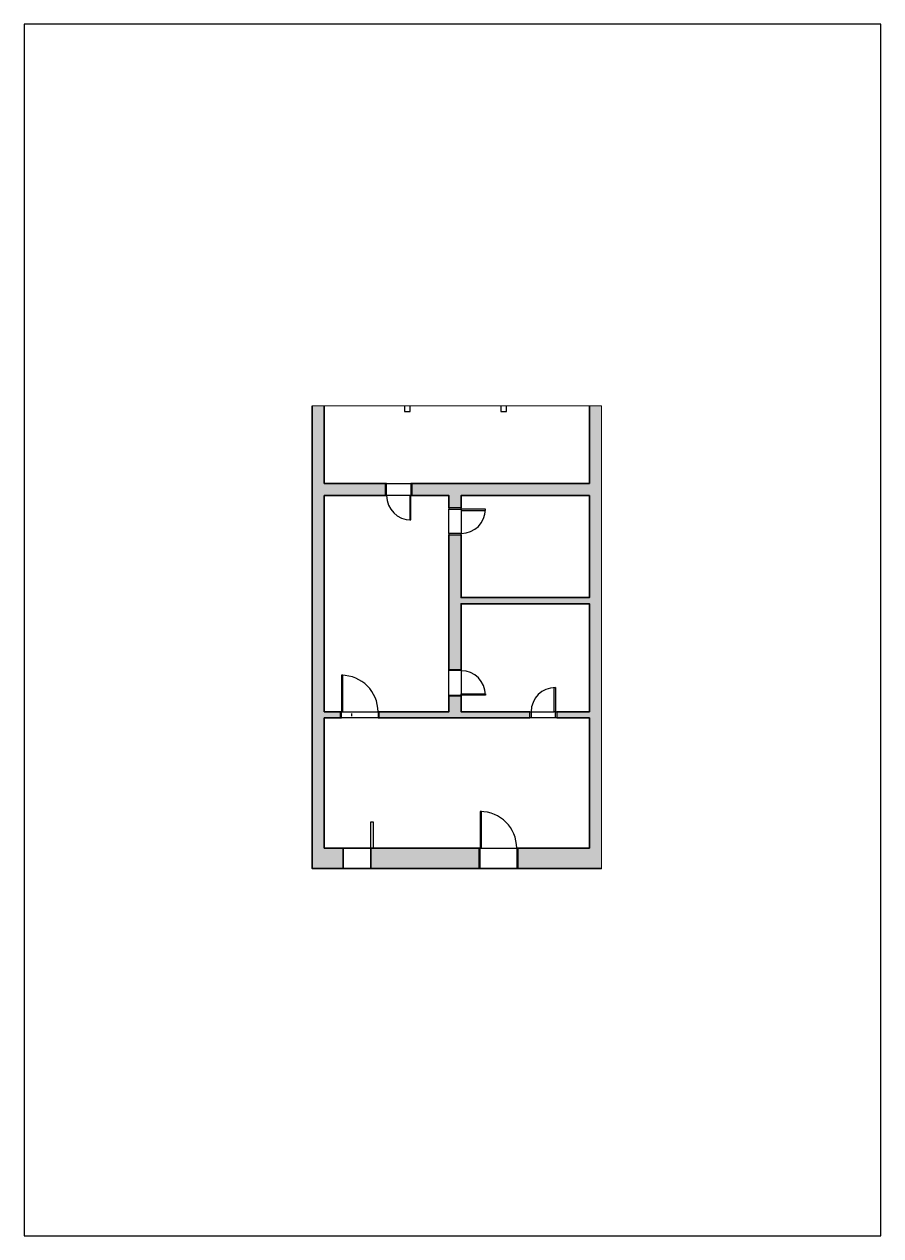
# Paper-space layout 'Layout1' of a CAD drawing. Header units: millimetres. Extents: x 64 to 274, y 59 to 356.
# The model-space entities are those that its viewports show. They can reach past a viewport. Long polylines and large blocks are cut down to what shows.
import ezdxf

# ---------------------------------------------------------------- set-up
doc = ezdxf.new("R2010")
doc.units = ezdxf.units.MM
doc.layers.get('0').update_dxf_attribs({"color": 250, "lineweight": 25})
for name, color, linetype, lineweight in [('A-ALV-___-___-EXI', 250, 'Continuous', 35), ('A-JAN-___-___-EXI', 250, 'Continuous', 25), ('A-PIL-___-___-EXI', 250, 'Continuous', 25), ('A-PIS-___-___-EXI', 250, 'Continuous', 25), ('A-POR-___-___-EXI', 250, 'Continuous', 25)]:
    doc.layers.add(name, color=color, linetype=linetype, lineweight=lineweight)

# ---------------------------------------------------------------- blocks, each defined once
blk = doc.blocks.new('SVG - A4-22849947-Não nomeada')
at = {"layer": 'A-PIS-___-___-EXI'}
for p, q in [((64.29, 356.5), (64.29, 59.5)), ((274.29, 356.5), (64.29, 356.5)), ((274.29, 59.5), (274.29, 356.5)), ((64.29, 59.5), (274.29, 59.5))]:
    blk.add_line(p, q, dxfattribs=at)

msp = doc.modelspace()

# ---------------------------------------------------------------- hatches: boundary and pattern name
at = {"layer": 'A-ALV-___-___-EXI'}
for points in [[(-7496, 7678), (-7196, 7678), (-7196, 18518), (-7496, 18518), (-7496, 12842)], [(-396, 7178), (-396, 18518), (-696, 18518), (-696, 7178)], [(-3840, 13668), (-696, 13668), (-696, 13818), (-3840, 13818)], [(-6736, 7178), (-6736, 7678), (-7496, 7678), (-7496, 7178)]]:
    msp.add_hatch(color=11, dxfattribs=at).paths.add_polyline_path(points)
h = msp.add_hatch(color=11, dxfattribs=at)
h.paths.add_polyline_path([(-4140, 16318), (-696, 16318), (-696, 16618), (-5040, 16618), (-5040, 16318)])
h.paths.add_polyline_path([(-5700, 16318), (-5700, 16618), (-7196, 16618), (-7196, 16318)])
h = msp.add_hatch(color=11, dxfattribs=at)
h.paths.add_polyline_path([(-4140, 11018), (-3840, 11018), (-3840, 11398), (-4140, 11398)])
h.paths.add_polyline_path([(-3946, 12058), (-3840, 12058), (-3840, 15358), (-4140, 15358), (-4140, 12058)])
h.paths.add_polyline_path([(-4140, 16018), (-3840, 16018), (-3840, 16318), (-4140, 16318)])
h = msp.add_hatch(color=11, dxfattribs=at)
h.paths.add_polyline_path([(-696, 10868), (-696, 11018), (-1496, 11018), (-1496, 10868)])
h.paths.add_polyline_path([(-7196, 10868), (-6806, 10868), (-6806, 11018), (-7196, 11018)])
h.paths.add_polyline_path([(-2156, 10868), (-2156, 11018), (-5846, 11018), (-5846, 10868), (-3946, 10868)])
h = msp.add_hatch(color=11, dxfattribs=at)
h.paths.add_polyline_path([(-696, 7178), (-696, 7678), (-2446, 7678), (-2446, 7178)])
h.paths.add_polyline_path([(-3406, 7178), (-3406, 7678), (-6056, 7678), (-6056, 7178), (-3946, 7178)])

# ---------------------------------------------------------------- linework, layer by layer
at = {"color": 7, "lineweight": 35}
msp.add_line((-7196, 18518), (-7496, 18518), dxfattribs=at)
for p, q in [((-5700, 16618), (-5700, 16318)), ((-5040, 16318), (-5040, 16618)), ((-3840, 16018), (-4140, 16018)), ((-4140, 15358), (-3840, 15358)), ((-4140, 12058), (-3840, 12058)), ((-3840, 11398), (-4140, 11398)), ((-6806, 11018), (-6806, 10868)), ((-5846, 10868), (-5846, 11018)), ((-2156, 10868), (-2156, 11018)), ((-1496, 11018), (-1496, 10868)), ((-3406, 7678), (-3406, 7178)), ((-2446, 7178), (-2446, 7678))]:
    msp.add_line(p, q)
at = {"layer": 'A-ALV-___-___-EXI', "color": 7, "lineweight": 35}
for p, q in [((-7496, 18518), (-7496, 7178)), ((-7196, 16618), (-7196, 18518)), ((-5700, 16618), (-7196, 16618)), ((-4140, 15358), (-4140, 12058)), ((-5846, 10868), (-2156, 10868)), ((-7496, 7178), (-6736, 7178))]:
    msp.add_line(p, q, dxfattribs=at)
at = {"layer": 'A-ALV-___-___-EXI'}
msp.add_line((-6056, 7178), (-3406, 7178), dxfattribs=at)
at = {"layer": 'A-ALV-___-___-EXI', "color": 7, "lineweight": 35}
for points in [[(-2446, 7178), (-396, 7178), (-396, 18518), (-696, 18518), (-696, 16618), (-5040, 16618)], [(-6806, 11018), (-7196, 11018), (-7196, 16318), (-5700, 16318)], [(-5040, 16318), (-4140, 16318), (-4140, 16018)], [(-3840, 16018), (-3840, 16318), (-696, 16318), (-696, 13818), (-3840, 13818), (-3840, 15358)], [(-3840, 12058), (-3840, 13668), (-696, 13668), (-696, 11018), (-1496, 11018)], [(-4140, 11398), (-4140, 11018), (-5846, 11018)], [(-2156, 11018), (-3840, 11018), (-3840, 11398)], [(-1496, 10868), (-696, 10868), (-696, 7678), (-2446, 7678)]]:
    msp.add_lwpolyline(points, dxfattribs=at)
at = {"layer": 'A-ALV-___-___-EXI'}
msp.add_lwpolyline([(-6806, 10868), (-7196, 10868), (-7196, 7678), (-6736, 7678), (-6736, 7178), (-6056, 7178), (-6056, 7678), (-3406, 7678)], dxfattribs=at)
at = {"layer": 'A-JAN-___-___-EXI', "color": 7, "lineweight": 35}
for p, q in [((-6736, 7178), (-6736, 7678)), ((-6736, 7678), (-6056, 7678)), ((-6056, 7678), (-6056, 7178))]:
    msp.add_line(p, q, dxfattribs=at)
at = {"layer": 'A-JAN-___-___-EXI'}
msp.add_line((-6736, 7178), (-6056, 7178), dxfattribs=at)
msp.add_lwpolyline([(-6056, 8318), (-5996, 8318), (-5996, 7678), (-6056, 7678)], close=True, dxfattribs=at)
at = {"layer": 'A-PIL-___-___-EXI'}
for points in [[(-5231, 18378), (-5091, 18378), (-5091, 18518), (-5231, 18518)], [(-2871, 18378), (-2731, 18378), (-2731, 18518), (-2871, 18518)]]:
    msp.add_lwpolyline(points, close=True, dxfattribs=at)
at = {"layer": 'A-PIS-___-___-EXI'}
msp.add_lwpolyline([(-7196, 18518), (-696, 18518)], close=True, dxfattribs=at)
at = {"layer": 'A-POR-___-___-EXI'}
for p, q in [((-5670, 16618), (-5700, 16618)), ((-5670, 16318), (-5670, 16618)), ((-5040, 16618), (-5070, 16618)), ((-5070, 16618), (-5070, 16318)), ((-5700, 16318), (-5670, 16318)), ((-5072, 16318), (-5102, 16318)), ((-5102, 16318), (-5102, 15722)), ((-5072, 15722), (-5072, 16318)), ((-5070, 16318), (-5040, 16318)), ((-4140, 16018), (-4140, 15988)), ((-4140, 15988), (-3840, 15988)), ((-3840, 15988), (-3840, 16018)), ((-3244, 15986), (-3840, 15986)), ((-3840, 15986), (-3840, 15956)), ((-3840, 15956), (-3244, 15956)), ((-3244, 15956), (-3244, 15986)), ((-5102, 15722), (-5072, 15722)), ((-3840, 15388), (-4140, 15388)), ((-4140, 15388), (-4140, 15358)), ((-3840, 15358), (-3840, 15388)), ((-6744, 11914), (-6774, 11914)), ((-6774, 11914), (-6774, 11018)), ((-6744, 11018), (-6744, 11914)), ((-4140, 12028), (-4140, 12058)), ((-3840, 12028), (-4140, 12028)), ((-3840, 12058), (-3840, 12028)), ((-1558, 11018), (-1558, 11614)), ((-1558, 11614), (-1528, 11614)), ((-1528, 11614), (-1528, 11018)), ((-4140, 11428), (-3840, 11428)), ((-4140, 11398), (-4140, 11428)), ((-3840, 11460), (-3244, 11460)), ((-3840, 11430), (-3840, 11460)), ((-3244, 11430), (-3840, 11430)), ((-3840, 11428), (-3840, 11398)), ((-3244, 11460), (-3244, 11430)), ((-6776, 11018), (-6806, 11018)), ((-6776, 10868), (-6776, 11018)), ((-6774, 11018), (-6744, 11018)), ((-5846, 11018), (-5876, 11018)), ((-5876, 11018), (-5876, 10868)), ((-2156, 11018), (-2126, 11018)), ((-2126, 11018), (-2126, 10868)), ((-1528, 11018), (-1558, 11018)), ((-1526, 11018), (-1496, 11018)), ((-1526, 10868), (-1526, 11018)), ((-6806, 10868), (-6776, 10868)), ((-6520, 10913), (-6520, 10973)), ((-5876, 10868), (-5846, 10868)), ((-2126, 10868), (-2156, 10868)), ((-1496, 10868), (-1526, 10868)), ((-3344, 8574), (-3374, 8574)), ((-3374, 8574), (-3374, 7678)), ((-3344, 7678), (-3344, 8574)), ((-3376, 7678), (-3406, 7678)), ((-3376, 7178), (-3376, 7678)), ((-3374, 7678), (-3344, 7678)), ((-2446, 7678), (-2476, 7678)), ((-2476, 7678), (-2476, 7178)), ((-3406, 7178), (-3376, 7178)), ((-2476, 7178), (-2446, 7178))]:
    msp.add_line(p, q, dxfattribs=at)
at = {"layer": 'A-POR-___-___-EXI', "color": 250}
for p, q in [((-5670, 16618), (-5070, 16618)), ((-5102, 16318), (-5670, 16318)), ((-5070, 16318), (-5072, 16318)), ((-4140, 15388), (-4140, 15988)), ((-3840, 15988), (-3840, 15986)), ((-3840, 15956), (-3840, 15388)), ((-4140, 11428), (-4140, 12028)), ((-3840, 12028), (-3840, 11460)), ((-3840, 11430), (-3840, 11428)), ((-6776, 11018), (-6774, 11018)), ((-6744, 11018), (-5876, 11018)), ((-2126, 11018), (-1558, 11018)), ((-1528, 11018), (-1526, 11018)), ((-5876, 10868), (-6776, 10868)), ((-1526, 10868), (-2126, 10868)), ((-3376, 7678), (-3374, 7678)), ((-3344, 7678), (-2476, 7678)), ((-2476, 7178), (-3376, 7178))]:
    msp.add_line(p, q, dxfattribs=at)
at = {"layer": 'A-POR-___-___-EXI'}
for centre, radius, start, end in [((-5072, 16318), 596, 180, 270), ((-3840, 15986), 596, 270, 0), ((-6774, 11018), 896, 0, 90), ((-3840, 11430), 596, 0, 90), ((-1528, 11018), 596, 90, 180), ((-3374, 7678), 896, 0, 90)]:
    msp.add_arc(centre, radius, start, end, dxfattribs=at)

psp = doc.layouts.get("Layout1")

# ---------------------------------------------------------------- block references
at = {"layer": 'A-PIL-___-___-EXI'}
psp.add_blockref('SVG - A4-22849947-Não nomeada', (0, 0), dxfattribs=at)

# ---------------------------------------------------------------- viewports
at = {"layer": 'A-ALV-___-___-EXI'}
psp.add_viewport(center=(170.35, 206.19), size=(71, 113.5), view_center_point=(-3946.37, 12842.85), view_height=11350, dxfattribs=at)

doc.saveas('drawing.dxf')
